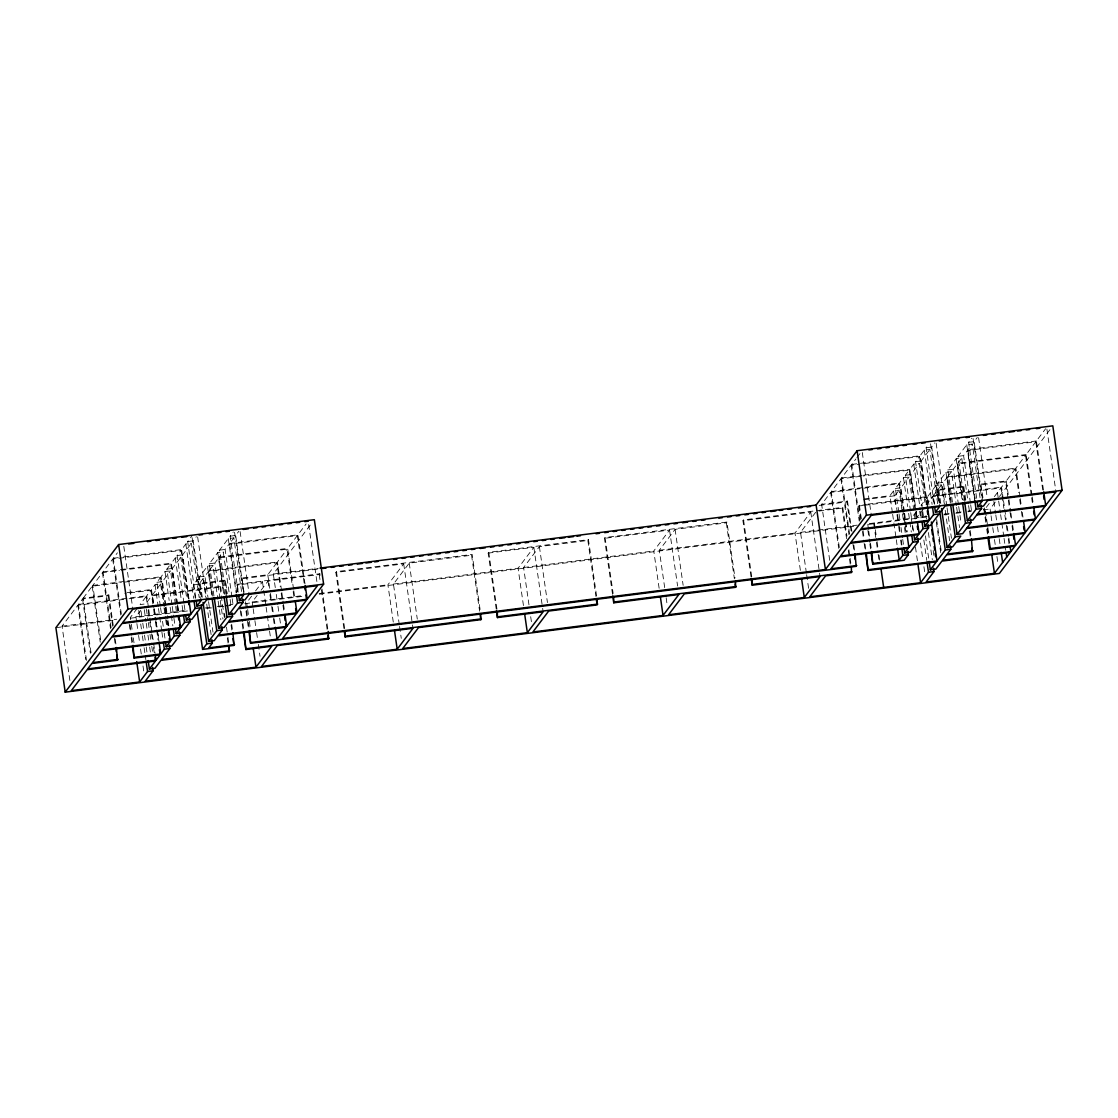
<?xml version="1.0" encoding="UTF-8"?>
<svg xmlns="http://www.w3.org/2000/svg" width="1118" height="1118" viewBox="0 0 1118 1118"><rect width="100%" height="100%" fill="white"/><g stroke="black" fill="none" stroke-linecap="round" stroke-linejoin="round"><path stroke-width="0.75" stroke-dasharray="5 3.75" d="M69.875 680.457L62.049 626.164L77.841 605.243L127.368 598.955M86.519 660.417L78.456 604.433L82.55 598.996L108.222 595.74L108.837 594.93L83.165 598.186L91.243 654.17M83.165 598.186L92.193 586.237L121.219 582.548M100.634 639.706L92.808 585.413L102.437 572.654L119.514 570.473M111.129 627.813L103.052 571.829L112.694 559.07L181.004 550.391L188.09 599.583M121.373 614.229L113.309 558.245L117.404 552.809M137.276 608.332L130.359 617.485L131.099 622.572M129.073 598.745L146.151 596.565L140.099 604.586L145.633 603.888L151.685 595.866L219.994 587.188L220.609 586.377L152.3 595.056L154.018 606.92M148.47 607.633L146.765 595.754L150.86 590.318L124.839 593.63M153.432 603.077L151.475 589.507L155.067 584.756L160.601 584.043L163.787 606.096M160.335 606.054L156.911 582.31L160.503 577.559L122.924 582.324M165.268 605.579L161.118 576.734L165.017 571.577L170.551 570.879L175.442 604.796M171.99 604.754L166.862 569.132L170.747 563.975L121.233 570.264M177.231 603.86L171.361 563.151L175.26 557.994L180.795 557.281L186.916 599.695M183.953 603.049L177.105 555.548L181.004 550.391M188.704 598.759L181.619 549.567L185.826 544.005L191.36 543.292L199.186 597.585M195.734 597.529L187.67 541.559L191.863 535.983M136.634 621.874L135.907 616.787L140.84 610.246M152.3 595.056L160.601 584.043M165.869 605.355L162.445 581.598L170.551 570.879M177.524 604.055L172.396 568.433L180.795 557.281M188.998 598.955L182.639 554.849L191.36 543.292M201.436 596.984L193.204 540.846L196.363 536.668M195.287 598.493L193.33 584.924L197.537 579.362L203.071 578.649L205.754 597.319M202.302 597.264L199.381 576.916L207.473 566.183L213.007 565.47L217.898 599.402M213.957 595.964L209.318 563.738L217.731 552.599L223.265 551.887L229.861 597.697M225.92 594.259L219.575 550.154L228.282 538.61L233.816 537.898L241.642 592.191M238.19 592.135L230.126 536.165L233.285 531.986M203.071 578.649L199.479 583.4L225.333 580.116L227.289 593.7M208.339 599.961L204.915 576.203L208.507 571.452L276.817 562.773L280.227 586.517M212.783 596.09L209.122 570.641L213.007 565.47M219.994 598.661L214.852 563.025L218.751 557.868L287.06 549.19L292.189 584.812M224.746 594.371L219.366 557.057L223.265 551.887M231.957 596.942L225.109 549.441L229.008 544.284L297.318 535.606L304.403 584.798M236.709 592.666L229.623 543.474L233.816 537.898M243.976 593.127L235.66 535.452L238.819 531.274M226.674 594.51L225.333 580.116M237.589 591.855L237.226 584.267L319.846 573.758L320.573 578.844M276.817 562.773L267.789 574.722L241.949 578.006L241.334 578.831L319.189 568.936M251.606 596.173L246.673 602.714L247.413 607.801M255.547 590.947L262.464 581.793L236.611 585.077M281.582 590.793L277.432 561.963L287.06 549.19M293.545 589.088L287.675 548.379L297.318 535.606M305.018 583.987L297.933 534.795L306.122 523.923M252.947 607.102L252.207 602.001L257.14 595.475M261.095 590.234L267.999 581.081L319.231 574.582L319.846 573.758M275.28 587.593L273.323 574.023L312.229 522.469M343.911 628.442L335.847 572.472L336.462 571.647L472.159 554.402L480.223 610.386M393.284 622.083L387.904 584.77L403.696 563.849L335.847 572.472M399.308 624.766L393.452 584.057L409.23 563.137L471.544 555.227L472.159 554.402M496.224 609.086L488.161 553.117L488.776 552.292L588.473 539.631L596.774 597.305M523.448 605.551L518.067 568.224L533.845 547.303L488.161 553.117M528.982 604.838L523.601 567.525L539.393 546.604L587.858 540.441L588.473 539.631M612.538 594.315L604.461 538.331L605.076 537.52L726.938 522.036L735.001 578.02M659.131 588.306L653.764 550.978L669.542 530.058L604.461 538.331M664.679 587.593L659.299 550.28L675.09 529.359L726.323 522.847L726.938 522.036M751.003 576.72L742.939 520.736L743.554 519.926L842.776 507.32L846.941 536.151M800.376 570.362L794.996 533.034L810.774 512.114L742.939 520.736M806.399 573.045L800.53 532.336L816.322 511.415L842.161 508.131L842.776 507.32M829.71 560.328L821.646 504.344L830.674 492.395L898.984 483.717L904.839 524.426M839.352 547.554L831.289 491.585L840.918 478.811L861.419 476.212M849.596 533.971L841.533 478.001L851.175 465.228L859.714 464.138M859.854 520.387L851.79 464.417L855.885 458.981M856.919 457.625L861.014 452.189M851.036 530.715L846.885 501.884L847.5 501.06L821.646 504.344M860.734 519.591L858.778 506.021L866.226 504.33M892.402 512.631L889.956 495.665L893.548 490.914L899.082 490.215L902.268 512.268M898.816 512.226L895.392 488.468L898.984 483.717M903.749 511.737L899.599 482.906L903.484 477.735L909.032 477.037L915.139 519.437M910.471 510.912L905.328 475.29L909.227 470.133L863.124 475.989M915.712 510.032L909.842 469.322L913.741 464.152L919.275 463.453L925.397 505.853M922.434 509.207L915.586 461.706L919.485 456.549L861.419 463.928M927.423 506.622L920.1 455.739L924.293 450.163L929.841 449.464L937.667 503.743M934.215 503.701L926.137 447.717L928.247 444.936M897.321 512.743L894.875 495.777L899.082 490.215M904.35 511.513L900.926 487.769L909.032 477.037M915.279 505.126L910.877 474.591L919.275 463.453M927.479 505.112L921.12 461.007L929.841 449.464M939.749 502.988L931.685 447.018L934.83 442.84M912.036 523.35L911.31 518.263L918.213 509.109M863.907 505.364L927.088 497.342L921.036 505.35L926.584 504.651L932.636 496.63L1000.931 487.951L1003.866 508.313M928.932 505.001L927.702 496.518L936.004 485.519L941.552 484.821L944.235 503.477M940.783 503.435L937.848 483.074L945.954 472.341L951.488 471.642L956.379 505.56M952.438 502.122L947.798 469.895L956.197 458.757L961.746 458.059L968.342 503.855M964.401 500.417L958.042 456.312L966.763 444.768L972.297 444.07L980.123 498.349M976.671 498.307L968.607 442.323L971.766 438.144M923.747 508.397L916.844 517.55L927.088 516.25M934.466 504.302L933.25 495.819L937.345 490.383L963.185 487.099L963.8 486.288L937.96 489.572L939.917 503.142M937.96 489.572L941.552 484.821M946.82 506.119L943.396 482.375L946.974 477.61L1015.284 468.931L1018.708 492.689M951.264 502.248L947.589 476.799L951.488 471.642M958.475 504.819L953.333 469.197L961.746 458.059M970.438 503.114L963.59 455.613L972.297 444.07M982.456 499.299L974.141 441.624L977.3 437.445M1015.284 468.931L1006.27 480.894L980.975 484.108L980.36 484.919L1005.655 481.704L1008.101 498.67M989.248 503.435L985.154 508.872L987.599 525.837M994.377 496.644L1000.931 487.951M1003.265 499.019L1001.546 487.141L1005.655 481.704M1020.063 496.965L1015.899 468.121L1025.541 455.347L957.232 464.026L962.36 499.662M1032.026 495.246L1026.156 454.537L1035.785 441.764L967.475 450.442L974.575 499.648M1043.499 490.145L1036.4 440.953L1045.637 428.725M990.814 514.07L990.073 508.983L995.3 502.052M999.492 496.518L1050.724 428.627M187.67 541.559L193.204 540.846M230.126 536.165L235.66 535.452M926.137 447.717L931.685 447.018M968.607 442.323L974.141 441.624M113.309 558.245L121.848 557.169M123.553 556.946L181.619 549.567M229.623 543.474L297.933 534.795M851.79 464.417L920.1 455.739M1036.4 440.953L968.09 449.632L975.189 498.824M177.105 555.548L182.639 554.849M219.575 550.154L225.109 549.441M915.586 461.706L921.12 461.007M958.042 456.312L963.59 455.613M103.052 571.829L171.361 563.151M219.366 557.057L287.675 548.379M841.533 478.001L862.034 475.388M863.739 475.178L909.842 469.322M1026.156 454.537L957.846 463.215L963.227 500.543M166.862 569.132L172.396 568.433M209.318 563.738L214.852 563.025M905.328 475.29L910.877 474.591M947.798 469.895L953.333 469.197M92.808 585.413L161.118 576.734M209.122 570.641L277.432 561.963M831.289 491.585L863.725 487.462M865.444 487.238L899.599 482.906M947.589 476.799L1015.899 468.121M156.911 582.31L162.445 581.598M199.381 576.916L204.915 576.203M895.392 488.468L900.926 487.769M937.848 483.074L943.396 482.375M127.075 592.61L151.475 589.507M273.323 574.023L318.267 568.307M864.116 498.949L889.956 495.665M193.33 584.924L224.718 580.941M819.201 505.392L846.885 501.884M863.501 499.774L894.875 495.777M78.456 604.433L146.765 595.754M867.931 504.12L927.702 496.518M933.25 495.819L1001.546 487.141M858.778 506.021L862.202 505.588M62.049 626.164L116.705 619.232M135.907 616.787L187.824 610.19M205.139 607.982L210.324 607.326M217.255 606.445L227.639 605.131M229.372 604.908L232.823 604.475M252.207 602.001L303.747 595.461M319.203 593.49L387.904 584.77M393.452 584.057L518.067 568.224M523.601 567.525L653.764 550.978M659.299 550.28L794.996 533.034M800.53 532.336L857.213 525.125M869.231 523.601L911.31 518.263M944.165 514.084L949.294 513.428M956.114 512.561L961.242 511.904M968.076 511.038L971.486 510.605M55.9 627.687L116.552 619.987M130.415 618.226L189.319 610.735M206.648 608.527L211.847 607.871M218.779 606.99L223.977 606.333M225.71 606.11L232.642 605.229M244.772 603.692L303.691 596.201M319.287 594.217L854.711 526.187M868.56 524.426L926.794 517.019M943.899 514.853L949.028 514.196M955.862 513.33L960.991 512.673M967.839 511.806L971.262 511.373M983.239 509.85L990.073 508.983M1046.895 429.06L1055.951 491.836M1035.785 441.764L1042.884 490.956M1032.263 496.951L1033.242 503.729M1025.541 455.347L1031.411 496.071M1031.648 497.762L1032.627 504.539M1020.301 498.656L1021.279 505.448M1022.257 512.226L1023.236 519.018M1019.686 499.466L1021.153 509.654M1021.405 511.345L1022.383 518.137M1006.27 480.894L1008.715 497.859M1008.953 499.55L1010.672 511.429M1010.91 513.12L1012.377 523.294M1012.629 524.999L1013.607 531.777M1008.338 500.361L1009.806 510.549M1010.057 512.24L1011.035 519.031M1012.014 525.809L1012.992 532.601M1003.503 500.71L1006.2 519.367M1007.178 526.159L1008.646 536.333M1008.883 538.024L1009.624 543.124M1004.844 515.091L1006.074 523.573M1006.312 525.278L1007.29 532.056M1008.268 538.848L1009.009 543.935M997.452 492.577L998.43 499.355M998.681 501.06L1000.386 512.924M1000.624 514.629L1003.81 536.682M1004.048 538.373L1005.767 550.252M993.846 501.395L995.551 513.274M995.803 514.965L997.27 525.153M997.508 526.844L998.975 537.017M999.212 538.722L1000.191 545.5M991.051 515.775L992.518 525.949M992.77 527.64L994.237 537.828M994.475 539.519L995.202 544.606M996.921 556.485L997.899 563.262M978.599 437.739L987.152 497.119M987.837 527.528L989.067 536.011M980.975 484.108L982.932 497.678M984.399 507.851L985.377 514.643M985.615 516.334L987.082 526.508M987.334 528.213L988.312 534.991M983.784 508.662L985.741 522.232M986.719 529.024L987.697 535.815M973.051 438.452L982.093 501.213M966.763 444.768L974.589 499.047M970.676 504.805L971.402 509.892M968.579 505.56L969.809 514.028M963.8 486.288L965.756 499.858M970.158 530.393L971.137 537.171M963.185 487.099L965.141 500.668M969.544 531.204L970.284 536.291M956.197 458.757L962.067 499.466M958.713 506.51L961.159 523.476M956.631 507.265L959.551 527.612M946.974 477.61L950.398 501.367M945.954 472.341L950.356 502.876M947.058 507.81L951.46 538.345M936.129 443.147L945.171 505.909M945.213 510.255L949.615 540.791M937.345 490.383L939.05 502.261M930.595 443.846L939.637 506.608M936.004 485.519L938.449 502.485M936.66 519.563L941.314 551.803M932.636 496.63L933.851 505.112M936.297 522.078L940.699 552.613M924.293 450.163L932.119 504.442M927.088 497.342L928.066 504.12M933.181 550.447L933.907 555.534M919.485 456.549L926.57 505.741M925.956 515.58L926.445 518.962M928.401 532.545L932.314 559.685M922.671 510.898L923.65 517.69M922.015 512.142L922.993 518.92M925.438 535.885L928.862 559.629M913.741 464.152L920.338 509.962M920.589 511.653L921.567 518.445M919.681 511.192L920.659 517.969M923.845 540.022L926.78 560.384M916.257 511.904L917.473 520.387M915.949 511.723L917.179 520.205M920.505 542.999L922.951 559.964M923.929 566.742L924.907 573.534M909.227 470.133L916.313 519.325M910.709 512.617L911.687 519.395M912.665 526.187L913.644 532.965M912.288 525.041L913.252 531.833M915.46 547.093L917.654 562.368M903.484 477.735L907.648 506.58M908.627 513.358L911.31 532.028M904.602 513.218L907.285 531.875M904.001 513.441L906.684 532.098M905.091 526.131L906.069 532.909M902.505 513.959L903.484 520.75M904.462 527.528L905.44 534.32M899.054 513.917L900.032 520.695M901.01 527.486L902.478 537.66M902.729 539.365L903.707 546.143M897.572 514.434L899.04 524.621M899.277 526.312L900.256 533.104M901.234 539.882L902.212 546.674M893.548 490.914L895.993 507.879M896.971 514.657L898.439 524.845M898.676 526.536L899.655 533.328M900.633 540.106L901.611 546.898M892.653 514.336L896.063 538.079M896.315 539.77L897.293 546.562M874.374 522.944L875.115 528.031M875.352 529.736L876.819 539.91M877.071 541.615L878.049 548.393M879.028 555.185L879.754 560.272M873.759 523.769L876.205 540.721M876.456 542.426L877.923 552.599M878.161 554.304L879.139 561.082M862.285 452.524L871.327 515.286M867.778 524.398L868.518 529.485M868.756 531.19L870.223 541.364M870.461 543.055L871.439 549.846M867.889 530.309L869.608 542.174M869.846 543.879L870.824 550.657M859.393 505.196L861.349 518.78M863.068 530.645L864.046 537.437M865.025 544.214L866.003 551.006M862.453 531.469L863.921 541.643M864.158 543.334L865.136 550.126M851.175 465.228L859.239 521.212M847.5 501.06L851.902 531.595M853.845 545.165L854.823 551.957M852.992 544.284L854.208 552.767M840.918 478.811L848.981 534.795M848.897 549.721L849.876 556.512M850.113 558.203L851.091 564.995M842.161 508.131L846.564 538.666M848.283 550.531L850.225 564.115M830.674 492.395L838.738 548.379M810.774 512.114L819.34 571.494M819.578 573.185L820.067 576.581M806.637 574.736L808.594 588.306M743.554 519.926L751.855 577.601M726.323 522.847L734.386 578.831M675.09 529.359L683.154 585.343M669.542 530.058L677.606 586.042M666.146 597.781L667.362 606.263M605.076 537.52L613.153 593.49M587.858 540.441L595.922 596.425M539.393 546.604L547.457 602.588M533.845 547.303L542.412 606.683M542.649 608.374L543.138 611.77M530.687 616.717L531.427 621.804M488.776 552.292L497.077 609.967M471.544 555.227L479.608 611.197M409.23 563.137L417.293 619.12M403.696 563.849L412.249 623.215M412.5 624.92L412.989 628.302M399.559 626.471L401.264 638.35M336.462 571.647L344.777 629.322M322.04 589.032L327.909 629.741M319.231 574.582L320.447 583.065M321.425 589.843L327.294 630.552M308.666 524.594L317.47 585.664M293.782 590.779L294.761 597.571M293.168 591.604L294.146 598.382M281.82 592.498L283.287 602.672M283.539 604.363L284.755 612.846M281.205 593.309L282.672 603.482M282.924 605.187L283.902 611.965M276.258 594.385L277.725 604.558M277.977 606.249L278.703 611.336M279.682 618.128L280.66 624.92M267.789 574.722L270.235 591.688M270.486 593.392L271.45 600.17M272.429 606.962L273.896 617.136M274.148 618.827L275.126 625.619M267.999 581.081L268.977 587.872M269.955 594.664L271.422 604.838M271.66 606.529L273.127 616.717M273.379 618.408L274.595 626.891M262.464 581.793L265.888 605.537M266.126 607.242L269.298 629.294M269.55 630.985L270.528 637.777M253.185 608.793L254.652 618.967M254.904 620.672L256.371 630.845M256.609 632.536L258.076 642.724M258.328 644.415L260.033 656.294M240.118 531.581L249.16 594.343M247.651 609.492L249.118 619.679M249.356 621.37L250.334 628.162M241.949 578.006L244.143 593.281M245.359 601.764L248.056 620.42M248.294 622.111L249.272 628.903M234.57 532.28L243.626 595.056M245.974 611.057L247.19 619.54M247.441 621.231L248.657 629.714M237.226 584.267L238.455 592.736M241.139 611.406L242.606 621.58M242.844 623.271L243.822 630.063M240.286 610.526L241.264 617.304M242.229 624.096L243.207 630.873M228.282 538.61L236.108 592.889M232.195 598.647L233.173 605.425M230.112 599.388L231.091 606.18M231.678 624.221L232.656 631.013M231.063 625.046L232.041 631.824M218.751 557.868L223.879 593.49M217.731 552.599L223.586 593.309M220.609 586.377L221.839 594.86M224.522 613.516L225.011 616.912M226.479 627.086L227.695 635.569M227.946 637.26L228.673 642.347M219.994 587.188L224.397 617.723M227.331 638.071L228.058 643.171M220.232 600.352L222.929 619.009M218.15 601.093L220.833 619.763M208.507 571.452L211.931 595.195M207.473 566.183L211.623 595.014M208.577 601.652L212.979 632.187M197.648 536.975L206.69 599.737M206.732 604.097L211.134 634.633M192.114 537.688L201.156 600.45M197.537 579.362L200.22 598.018M185.826 544.005L193.638 598.284M184.191 604.74L185.169 611.532M175.26 557.994L181.13 598.703M182.108 605.495L183.086 612.273M177.776 605.746L178.992 614.229M177.482 605.565L178.698 614.048M170.747 563.975L176.616 604.684M176.868 606.375L177.846 613.167M175.68 606.501L176.658 613.279M172.228 606.445L173.695 616.633M173.947 618.324L175.163 626.807M165.017 571.577L169.167 600.408M170.146 607.2L172.829 625.856M166.121 607.046L167.826 618.925M168.077 620.616L169.056 627.408M165.52 607.27L166.498 614.061M167.476 620.839L168.455 627.631M160.503 577.559L164.653 606.389M164.905 608.08L166.372 618.268M166.61 619.959L167.588 626.751M164.025 607.801L165.492 617.974M165.743 619.665L166.959 628.148M160.573 607.759L161.551 614.537M162.529 621.328L163.997 631.502M164.248 633.193L165.226 639.985M155.067 584.756L158.239 606.808M158.49 608.499L161.663 630.552M161.914 632.257L163.13 640.726M154.256 608.625L155.975 620.49M156.213 622.195L158.91 640.852M154.41 609.869L155.877 620.043M156.129 621.734L157.596 631.922M157.834 633.613L158.812 640.39M150.86 590.318L153.404 607.745M153.557 608.975L155.109 619.61M155.36 621.315L158.043 639.971M148.722 609.324L152.146 633.081M152.383 634.772L155.081 653.429M146.151 596.565L147.129 603.357M148.107 610.135L149.574 620.322M149.812 622.013L151.279 632.187M151.531 633.892L152.509 640.67M153.487 647.462L154.214 652.549M146.374 608.975L148.079 620.839M148.331 622.544L149.798 632.718M150.036 634.409L151.503 644.597M151.755 646.288L152.733 653.08M144.278 609.715L145.997 621.594M146.234 623.285L146.975 628.372M147.953 635.164L149.421 645.338M149.658 647.043L150.399 652.129M141.078 611.364L142.545 621.552M142.797 623.243L144.264 633.417M144.501 635.122L145.969 645.296M146.206 646.987L147.185 653.778M138.744 610.428L139.722 617.206M140.7 623.998L142.168 634.172M142.405 635.862L143.873 646.05M144.124 647.741L145.829 659.62M136.885 623.564L138.352 633.752M138.59 635.443L139.568 642.235M140.547 649.013L141.273 654.1M142.992 665.979L143.97 672.77M123.805 546.367L132.846 609.128M131.337 624.277L132.315 631.055M133.294 637.847L134.272 644.625M130.093 625.046L131.561 635.22M131.798 636.925L132.776 643.702M129.227 624.165L130.205 630.943M131.183 637.735L132.162 644.513M112.694 559.07L120.758 615.04M108.837 594.93L113.239 625.465M115.182 639.035L116.16 645.813M108.222 595.74L112.625 626.276M114.329 638.154L115.308 644.932M102.437 572.654L110.514 628.623M92.193 586.237L100.257 642.207M82.55 598.996L90.376 653.289M77.841 605.243L85.667 659.536"/><path stroke-width="1.5" d="M118.634 544.55L55.9 627.687L65.193 692.154L999.366 573.45L1062.1 490.313L1052.807 425.846L857.115 450.722L816.112 505.056L825.405 569.509L282.616 638.49L323.619 584.155L314.34 519.688L118.634 544.55L127.927 609.017L65.193 692.154M132.413 646.218L134.118 658.097L160.153 654.785L156.059 660.221L87.749 668.899L91.844 663.463L117.502 660.207L116.412 647.518M134.118 658.097L133.028 645.407M154.955 657.636L155.444 661.031L87.134 669.71L71.342 690.631L139.652 681.952L147.548 671.485L146.081 661.311M229.162 645.743L229.288 651.654L160.978 660.333L154.927 668.34L149.393 669.053L155.444 661.031M134.733 657.272L160.768 653.974L164.36 649.209L163.382 642.431M179.355 631.936L179.844 635.331L171.739 646.064L166.205 646.763L169.796 642.011L169.307 638.616M179.551 625.032L180.04 628.428L111.73 637.106L102.101 649.879L170.411 641.201L174.296 636.03L173.318 629.252M189.599 618.352L190.088 621.748L181.689 632.886L176.141 633.599L180.04 628.428M242.62 598.969L243.109 602.364L238.903 607.926L307.212 599.248L317.47 585.664L249.16 594.343L244.954 599.919L239.42 600.618L243.626 595.056L206.69 599.737L202.498 605.313L196.95 606.012L201.156 600.45L132.846 609.128L122.603 622.712L190.912 614.034L195.105 608.458L200.653 607.759L191.933 619.302L186.399 620.015L190.298 614.844L121.988 623.523L112.345 636.296L180.655 627.617L184.554 622.446L183.576 615.669M152.593 667.39L153.082 670.786L145.186 681.253L255.966 667.166L271.744 646.246L245.904 649.53L243.458 632.578M169.405 645.114L169.894 648.51L161.593 659.508L229.903 650.83M232.907 632.704L233.997 645.393L202.61 649.39L206.816 643.814L201.198 604.796M285.607 623.844L286.096 627.24L217.786 635.918L214.209 640.67L208.661 641.369L216.766 630.636L212.113 598.409M221.811 626.541L222.3 629.937L218.401 635.094L286.711 626.415L296.354 613.656L228.044 622.335L224.145 627.491L218.611 628.19L227.01 617.052L224.075 596.705M232.069 612.957L232.558 616.353L228.659 621.51L296.969 612.832L306.598 600.073L238.288 608.751L234.403 613.908L228.855 614.607L237.575 603.063L236.345 594.58M211.875 639.72L212.364 643.116L208.773 647.867L234.612 644.583M245.904 649.53L244.073 631.754M855.074 553.648L856.164 566.337L250.614 643.283L249.524 630.594M251.229 642.473L277.082 639.189L286.096 627.24M344.4 631.838L345.141 636.925L412.989 628.302L397.197 649.223L261.5 666.468L277.292 645.547L328.524 639.035L328.161 631.432M345.141 636.925L345.015 631.027M496.462 610.791L497.44 617.569L543.138 611.77L527.347 632.69L402.732 648.524L418.523 627.603L480.824 619.679L480.712 613.782M497.44 617.569L497.328 611.672M597.026 598.996L597.138 604.908L548.672 611.057L532.895 631.977L663.044 615.445L678.836 594.524L613.754 602.798L612.776 596.006M613.754 602.798L613.642 596.886M751.24 578.411L752.218 585.203L820.067 576.581L804.289 597.501L668.592 614.746L684.37 593.826L735.602 587.313L735.49 581.402M752.218 585.203L752.107 579.292M825.405 569.509L866.408 515.174L857.115 450.722M851.329 566.686L851.455 572.584L825.601 575.868L809.823 596.788L920.589 582.716L928.485 572.262L927.018 562.074M933.53 568.168L934.019 571.55L926.137 582.017L994.447 573.338L1010.225 552.418L941.915 561.096L935.864 569.104L930.33 569.817L936.381 561.795L868.071 570.473L866.24 552.697M907.886 551.286L908.375 554.668L904.169 560.244L872.781 564.227L871.691 551.537M873.396 563.416L899.249 560.132L902.841 555.38L901.863 548.589M917.822 538.107L918.311 541.489L910.22 552.222L904.686 552.935L908.263 548.183L839.953 556.862L830.94 568.81L856.779 565.526M928.08 524.524L928.569 527.906L920.156 539.058L914.622 539.756L918.521 534.6L850.211 543.278L840.568 556.037L908.878 547.359L912.777 542.202L911.799 535.41M977.384 514.098L1045.693 505.42L1055.951 491.836L987.641 500.515L983.435 506.077L977.901 506.789L982.093 501.213L945.171 505.909L940.979 511.471L935.431 512.184L939.637 506.608L871.327 515.286L861.07 528.87L929.379 520.191L933.586 514.629L939.12 513.917L930.414 525.474L924.879 526.173L928.765 521.002L860.455 529.694L850.826 542.454L919.136 533.775L923.035 528.618L922.057 521.827M868.686 569.663L936.996 560.984L945.297 549.986L939.679 510.968M971.388 538.876L972.478 551.565L946.639 554.849L942.53 560.286L1010.84 551.593L1014.948 546.171L989.654 549.385L990.269 548.561L1015.563 545.346L1024.577 533.398L956.267 542.076L952.676 546.828L947.142 547.54L955.247 536.808L950.593 504.567M970.536 519.129L971.025 522.511L962.626 533.649L957.092 534.362L965.491 523.224L962.556 502.862M981.101 505.126L981.59 508.522L972.87 520.066L967.336 520.778L976.056 509.235L974.826 500.752M950.342 545.877L950.831 549.273L947.253 554.025L973.093 550.741M955.247 536.808L960.781 536.095L956.882 541.266L1025.192 532.587L1034.835 519.814L966.525 528.493M967.14 527.682L1035.45 519.004L1045.078 506.23L976.769 514.909M128.682 544.019L133.811 543.362M147.464 541.629L150.888 541.196M156.003 540.539L159.427 540.106M164.542 539.463L167.966 539.03M173.08 538.373L176.504 537.94M181.619 537.283L186.748 536.64M199.088 535.075L202.442 534.642M209.15 533.789L212.518 533.356M217.549 532.727L220.903 532.294M225.934 531.651L229.302 531.232M243.291 529.457L248.406 528.8M253.534 528.157L256.944 527.71M262.073 527.067L265.483 526.634M270.612 525.977L274.022 525.544M279.151 524.901L282.561 524.468M287.689 523.811L291.099 523.378M296.228 522.721L299.638 522.288M304.767 521.645L308.177 521.212M868.868 449.967L872.278 449.52M877.406 448.877L880.816 448.444M885.945 447.787L889.355 447.354M894.484 446.711L897.894 446.278M903.023 445.621L906.432 445.188M913.266 444.321L916.69 443.888M921.805 443.231L925.229 442.798M939.246 441.023L942.6 440.59M947.631 439.947L950.985 439.528M956.03 438.885L959.384 438.466M966.092 437.599L969.46 437.18M983.477 435.391L986.887 434.958M992.015 434.315L995.425 433.882M1000.554 433.225L1003.964 432.792M1009.093 432.149L1014.208 431.492M1017.632 431.059L1021.041 430.626M1026.17 429.969L1029.58 429.536M1036.414 428.669L1039.824 428.236M320 568.098L816.112 505.056M322.641 568.489L326.107 568.056M331.291 567.399L334.757 566.952M339.942 566.295L343.408 565.862M348.592 565.191L352.058 564.758M357.243 564.101L362.442 563.444M365.893 562.997L371.092 562.34M374.544 561.893L378.01 561.46M393.578 559.475L397.044 559.042M402.228 558.385L405.694 557.938M410.879 557.281L414.345 556.848M419.529 556.177L422.995 555.744M428.18 555.087L431.646 554.64M436.831 553.983L440.296 553.55M445.481 552.879L448.947 552.446M454.132 551.789L457.597 551.342M462.782 550.685L466.248 550.252M471.433 549.581L474.898 549.148M480.083 548.491L485.282 547.834M490.467 547.163L493.932 546.73M499.117 546.073L502.583 545.626M507.768 544.969L511.233 544.536M516.418 543.865L519.884 543.432M525.069 542.775L528.534 542.328M533.719 541.671L537.185 541.238M542.37 540.567L545.836 540.134M551.02 539.477L554.486 539.03M559.671 538.373L564.87 537.716M568.321 537.269L573.52 536.612M576.972 536.179L580.438 535.732M596.006 533.761L599.472 533.314M604.656 532.657L608.122 532.224M613.307 531.553L616.773 531.12M621.957 530.463L625.423 530.016M630.608 529.359L634.074 528.926M639.258 528.255L642.724 527.822M647.909 527.165L651.375 526.718M656.559 526.061L660.025 525.628M665.21 524.971L668.676 524.524M673.861 523.867L677.326 523.42M682.511 522.763L687.71 522.106M692.894 521.449L696.36 521.002M701.545 520.345L705.011 519.912M718.846 518.151L722.312 517.704M727.497 517.047L730.962 516.614M736.147 515.957L739.613 515.51M744.798 514.853L748.263 514.406M753.448 513.749L756.914 513.316M762.099 512.659L765.564 512.212M770.749 511.555L775.948 510.898M779.4 510.451L782.866 510.018M788.05 509.361L791.516 508.914M798.434 508.033L801.899 507.6M807.084 506.943L810.55 506.496M127.927 609.017L323.619 584.155M866.408 515.174L1062.1 490.313M237.575 603.063L243.109 602.364M976.056 509.235L981.59 508.522M184.554 622.446L190.088 621.748M227.01 617.052L232.558 616.353M923.035 528.618L928.569 527.906M965.491 523.224L971.025 522.511M174.296 636.03L179.844 635.331M216.766 630.636L222.3 629.937M912.777 542.202L918.311 541.489M169.796 642.011L101.486 650.69L92.459 662.653L118.117 659.382M164.36 649.209L169.894 648.51M206.816 643.814L212.364 643.116M902.841 555.38L908.375 554.668M945.297 549.986L950.831 549.273M246.519 648.719L329.139 638.224M345.755 636.114L481.439 618.869M498.055 616.759L597.753 604.083M614.369 601.973L736.217 586.489M752.833 584.379L852.07 571.773M147.548 671.485L153.082 670.786M928.485 572.262L934.019 571.55M1043.737 491.85L1045.693 505.42M1043.611 496.057L1044.1 499.439M1033.731 507.125L1035.45 519.004M1033.605 511.331L1034.094 514.727M1023.487 520.709L1025.192 532.587M1023.599 526.606L1024.088 530.002M1013.844 533.482L1015.563 545.346M1013.481 535.983L1013.97 539.379M1010.113 546.506L1010.84 551.593M1006.256 553.648L1006.745 557.03M1001.169 552.292L1002.636 562.466M991.75 554.668L994.447 573.338M988.55 536.696L990.269 548.561M987.935 537.506L989.654 549.385M977.16 501.689L977.901 506.789M971.989 548.169L972.478 551.565M964.652 502.122L967.336 520.778M952.927 505.518L957.092 534.362M941.524 508.522L947.142 547.54M934.704 507.097L935.431 512.184M932.608 507.838L933.586 514.629M931.378 521.966L936.996 560.984M931.741 529.569L932.468 534.656M932.957 538.051L933.446 541.447M934.173 546.534L934.662 549.93M935.151 553.312L935.64 556.708M927.423 506.622L929.379 520.191M927.297 510.828L927.786 514.224M924.139 521.086L924.879 526.173M929.114 561.334L930.33 569.817M917.417 521.91L919.136 533.775M917.291 526.117L917.78 529.499M913.895 534.67L914.622 539.756M917.906 564.059L920.589 582.716M907.173 535.494L908.878 547.359M903.945 547.848L904.686 552.935M897.53 548.253L899.249 560.132M880.984 568.755L883.667 587.411M871.076 552.362L872.781 564.227M865.625 553.522L868.071 570.473M854.697 556.163L855.186 559.559M801.592 578.844L804.289 597.501M735.113 583.917L735.602 587.313M660.361 596.788L663.044 615.445M596.411 599.821L596.9 603.203M524.663 614.02L527.347 632.69M480.097 614.593L480.824 619.679M394.5 630.566L397.197 649.223M328.035 635.639L328.524 639.035M305.256 585.678L307.212 599.248M304.641 586.503L305.13 589.885M305.871 594.972L306.36 598.368M295.25 600.967L296.969 612.832M295.613 608.555L296.102 611.951M285.006 614.551L286.711 626.415M284.629 617.052L285.118 620.448M275.363 627.31L277.082 639.189M253.269 648.51L255.966 667.166M248.909 631.418L250.614 643.283M238.679 595.531L239.42 600.618M233.019 638.616L233.997 645.393M226.171 595.95L228.855 614.607M228.547 646.553L229.288 651.654M214.209 597.669L218.611 628.19M203.043 602.35L208.661 641.369M196.223 600.925L196.95 606.012M197.243 612.063L202.61 649.39M194.127 601.68L195.105 608.458M188.956 600.464L190.912 614.034M188.341 601.274L188.83 604.67M185.658 614.914L186.399 620.015M178.95 615.739L180.655 627.617M178.335 616.549L178.824 619.945M175.414 628.498L176.141 633.599M168.692 629.322L170.411 641.201M168.329 631.838L168.818 635.234M165.464 641.676L166.205 646.763M159.063 642.095L160.768 653.974M159.427 649.698L159.916 653.08M155.318 655.134L156.059 660.221M148.163 660.57L149.393 669.053M136.717 661.59L139.652 681.952M115.797 648.328L116.286 651.724M116.775 655.106L117.502 660.207"/></g></svg>
